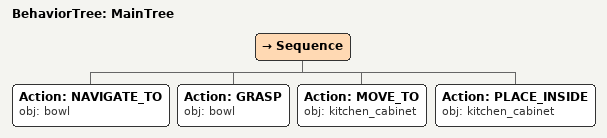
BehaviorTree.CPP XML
<root main_tree_to_execute="MainTree">
  <BehaviorTree ID="MainTree">
    <Sequence>
      <!-- Navigate to bowl -->
      <Action ID="NAVIGATE_TO" obj="bowl" />
      <!-- Grasp bowl -->
      <Action ID="GRASP" obj="bowl" />
      <!-- Move to kitchen_cabinet -->
      <Action ID="MOVE_TO" obj="kitchen_cabinet" />
      <!-- Place inside kitchen_cabinet -->
      <Action ID="PLACE_INSIDE" obj="kitchen_cabinet" />
    </Sequence>
  </BehaviorTree>
</root>
